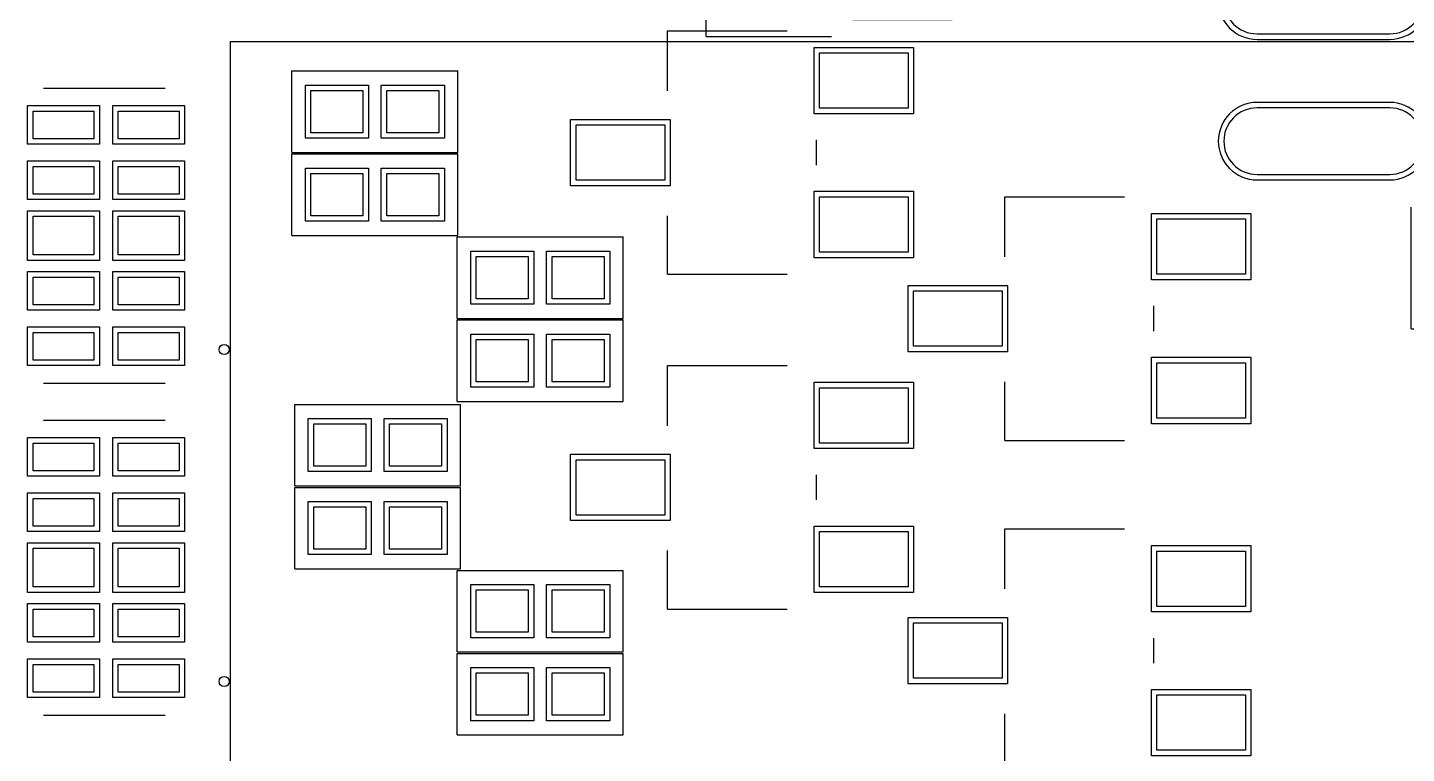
# Model space of a CAD drawing. Header units: inches. Extents: x -5 to 125, y -8 to 83.
# Drawn here: x 12.49 to 24.96, y 55.05 to 61.61 of the extents above; entities that cross this region are included whole.
import ezdxf

# ---------------------------------------------------------------- set-up
doc = ezdxf.new("R2010")
doc.units = ezdxf.units.IN
for name, color, linetype in [('Bottom Overlay', 54, 'Continuous'), ('Bottom Paste', 16, 'Continuous'), ('Bottom Solder', 6, 'Continuous'), ('Top Overlay', 2, 'Continuous'), ('Top Paste', 8, 'Continuous'), ('Top Solder', 216, 'Continuous')]:
    doc.layers.add(name, color=color, linetype=linetype)

# ---------------------------------------------------------------- blocks, each defined once
blk = doc.blocks.new('SOT323_59')
at = {"layer": 'Top Overlay'}
for p, q in [((0.127, 0.686), (-0.14, 0.686)), ((-1.1, 0), (-1.1, 0.457)), ((1.1, 0), (1.1, 0.457)), ((-1.1, -0.675), (-1.1, 0)), ((1.1, -0.675), (1.1, 0)), ((-0.544, -0.675), (-1.1, -0.675)), ((1.1, -0.675), (0.557, -0.675))]:
    blk.add_line(p, q, dxfattribs=at)
at = {"layer": 'Top Paste'}
for p, q in [((-0.9, 0.7), (-0.9, 1.5)), ((-0.9, 1.5), (-0.4, 1.5)), ((-0.4, 1.5), (-0.4, 0.7)), ((0.4, 0.7), (0.4, 1.5)), ((0.4, 1.5), (0.9, 1.5)), ((0.9, 1.5), (0.9, 0.7)), ((-0.4, 0.7), (-0.9, 0.7)), ((0.9, 0.7), (0.4, 0.7)), ((-0.25, -1.5), (-0.25, -0.7)), ((-0.25, -0.7), (0.25, -0.7)), ((0.25, -0.7), (0.25, -1.5)), ((0.25, -1.5), (-0.25, -1.5))]:
    blk.add_line(p, q, dxfattribs=at)
at = {"layer": 'Top Solder'}
for p, q in [((-0.95, 0.65), (-0.95, 1.55)), ((-0.95, 1.55), (-0.35, 1.55)), ((-0.35, 1.55), (-0.35, 0.65)), ((0.35, 0.65), (0.35, 1.55)), ((0.35, 1.55), (0.95, 1.55)), ((0.95, 1.55), (0.95, 0.65)), ((-0.35, 0.65), (-0.95, 0.65)), ((0.95, 0.65), (0.35, 0.65)), ((-0.3, -1.55), (-0.3, -0.65)), ((-0.3, -0.65), (0.3, -0.65)), ((0.3, -0.65), (0.3, -1.55)), ((0.3, -1.55), (-0.3, -1.55))]:
    blk.add_line(p, q, dxfattribs=at)
blk = doc.blocks.new('USON_10_88')
at = {"layer": 'Top Overlay'}
for p, q in [((-1.333, 0.567), (-1.333, -0.533)), ((1.333, 0.567), (1.333, -0.533))]:
    blk.add_line(p, q, dxfattribs=at)
blk.add_circle((-1.029, -1.067), 0.0458, dxfattribs=at)
at = {"layer": 'Top Paste'}
for p, q in [((-1.125, 0.11), (-1.125, 0.66)), ((-1.125, 0.66), (-0.875, 0.66)), ((-0.875, 0.66), (-0.875, 0.11)), ((-0.625, 0.11), (-0.625, 0.66)), ((-0.625, 0.66), (-0.375, 0.66)), ((-0.375, 0.66), (-0.375, 0.11)), ((-0.175, 0.11), (-0.175, 0.66)), ((-0.175, 0.66), (0.175, 0.66)), ((0.175, 0.66), (0.175, 0.11)), ((0.375, 0.11), (0.375, 0.66)), ((0.375, 0.66), (0.625, 0.66)), ((0.625, 0.66), (0.625, 0.11)), ((0.875, 0.11), (0.875, 0.66)), ((0.875, 0.66), (1.125, 0.66)), ((1.125, 0.66), (1.125, 0.11)), ((-0.875, 0.11), (-1.125, 0.11)), ((-0.375, 0.11), (-0.625, 0.11)), ((0.175, 0.11), (-0.175, 0.11)), ((0.625, 0.11), (0.375, 0.11)), ((1.125, 0.11), (0.875, 0.11)), ((-1.125, -0.66), (-1.125, -0.11)), ((-1.125, -0.11), (-0.875, -0.11)), ((-0.875, -0.11), (-0.875, -0.66)), ((-0.625, -0.66), (-0.625, -0.11)), ((-0.625, -0.11), (-0.375, -0.11)), ((-0.375, -0.11), (-0.375, -0.66)), ((-0.175, -0.66), (-0.175, -0.11)), ((-0.175, -0.11), (0.175, -0.11)), ((0.175, -0.11), (0.175, -0.66)), ((0.375, -0.66), (0.375, -0.11)), ((0.375, -0.11), (0.625, -0.11)), ((0.625, -0.11), (0.625, -0.66)), ((0.875, -0.66), (0.875, -0.11)), ((0.875, -0.11), (1.125, -0.11)), ((1.125, -0.11), (1.125, -0.66)), ((-0.875, -0.66), (-1.125, -0.66)), ((-0.375, -0.66), (-0.625, -0.66)), ((0.175, -0.66), (-0.175, -0.66)), ((0.625, -0.66), (0.375, -0.66)), ((1.125, -0.66), (0.875, -0.66))]:
    blk.add_line(p, q, dxfattribs=at)
at = {"layer": 'Top Solder'}
for p, q in [((-1.175, 0.06), (-1.175, 0.71)), ((-1.175, 0.71), (-0.825, 0.71)), ((-0.825, 0.71), (-0.825, 0.06)), ((-0.675, 0.06), (-0.675, 0.71)), ((-0.675, 0.71), (-0.325, 0.71)), ((-0.325, 0.71), (-0.325, 0.06)), ((-0.225, 0.06), (-0.225, 0.71)), ((-0.225, 0.71), (0.225, 0.71)), ((0.225, 0.71), (0.225, 0.06)), ((0.325, 0.06), (0.325, 0.71)), ((0.325, 0.71), (0.675, 0.71)), ((0.675, 0.71), (0.675, 0.06)), ((0.825, 0.06), (0.825, 0.71)), ((0.825, 0.71), (1.175, 0.71)), ((1.175, 0.71), (1.175, 0.06)), ((-0.825, 0.06), (-1.175, 0.06)), ((-0.325, 0.06), (-0.675, 0.06)), ((0.225, 0.06), (-0.225, 0.06)), ((0.675, 0.06), (0.325, 0.06)), ((1.175, 0.06), (0.825, 0.06)), ((-1.175, -0.71), (-1.175, -0.06)), ((-1.175, -0.06), (-0.825, -0.06)), ((-0.825, -0.06), (-0.825, -0.71)), ((-0.675, -0.71), (-0.675, -0.06)), ((-0.675, -0.06), (-0.325, -0.06)), ((-0.325, -0.06), (-0.325, -0.71)), ((-0.225, -0.71), (-0.225, -0.06)), ((-0.225, -0.06), (0.225, -0.06)), ((0.225, -0.06), (0.225, -0.71)), ((0.325, -0.71), (0.325, -0.06)), ((0.325, -0.06), (0.675, -0.06)), ((0.675, -0.06), (0.675, -0.71)), ((0.825, -0.71), (0.825, -0.06)), ((0.825, -0.06), (1.175, -0.06)), ((1.175, -0.06), (1.175, -0.71)), ((-0.825, -0.71), (-1.175, -0.71)), ((-0.325, -0.71), (-0.675, -0.71)), ((0.225, -0.71), (-0.225, -0.71)), ((0.675, -0.71), (0.325, -0.71)), ((1.175, -0.71), (0.825, -0.71))]:
    blk.add_line(p, q, dxfattribs=at)
blk = doc.blocks.new('USON_10_89')
at = {"layer": 'Top Overlay'}
for p, q in [((-1.333, 0.567), (-1.333, -0.533)), ((1.333, 0.567), (1.333, -0.533))]:
    blk.add_line(p, q, dxfattribs=at)
blk.add_circle((-1.029, -1.067), 0.0458, dxfattribs=at)
at = {"layer": 'Top Paste'}
for p, q in [((-1.125, 0.11), (-1.125, 0.66)), ((-1.125, 0.66), (-0.875, 0.66)), ((-0.875, 0.66), (-0.875, 0.11)), ((-0.625, 0.11), (-0.625, 0.66)), ((-0.625, 0.66), (-0.375, 0.66)), ((-0.375, 0.66), (-0.375, 0.11)), ((-0.175, 0.11), (-0.175, 0.66)), ((-0.175, 0.66), (0.175, 0.66)), ((0.175, 0.66), (0.175, 0.11)), ((0.375, 0.11), (0.375, 0.66)), ((0.375, 0.66), (0.625, 0.66)), ((0.625, 0.66), (0.625, 0.11)), ((0.875, 0.11), (0.875, 0.66)), ((0.875, 0.66), (1.125, 0.66)), ((1.125, 0.66), (1.125, 0.11)), ((-0.875, 0.11), (-1.125, 0.11)), ((-0.375, 0.11), (-0.625, 0.11)), ((0.175, 0.11), (-0.175, 0.11)), ((0.625, 0.11), (0.375, 0.11)), ((1.125, 0.11), (0.875, 0.11)), ((-1.125, -0.66), (-1.125, -0.11)), ((-1.125, -0.11), (-0.875, -0.11)), ((-0.875, -0.11), (-0.875, -0.66)), ((-0.625, -0.66), (-0.625, -0.11)), ((-0.625, -0.11), (-0.375, -0.11)), ((-0.375, -0.11), (-0.375, -0.66)), ((-0.175, -0.66), (-0.175, -0.11)), ((-0.175, -0.11), (0.175, -0.11)), ((0.175, -0.11), (0.175, -0.66)), ((0.375, -0.66), (0.375, -0.11)), ((0.375, -0.11), (0.625, -0.11)), ((0.625, -0.11), (0.625, -0.66)), ((0.875, -0.66), (0.875, -0.11)), ((0.875, -0.11), (1.125, -0.11)), ((1.125, -0.11), (1.125, -0.66)), ((-0.875, -0.66), (-1.125, -0.66)), ((-0.375, -0.66), (-0.625, -0.66)), ((0.175, -0.66), (-0.175, -0.66)), ((0.625, -0.66), (0.375, -0.66)), ((1.125, -0.66), (0.875, -0.66))]:
    blk.add_line(p, q, dxfattribs=at)
at = {"layer": 'Top Solder'}
for p, q in [((-1.175, 0.06), (-1.175, 0.71)), ((-1.175, 0.71), (-0.825, 0.71)), ((-0.825, 0.71), (-0.825, 0.06)), ((-0.675, 0.06), (-0.675, 0.71)), ((-0.675, 0.71), (-0.325, 0.71)), ((-0.325, 0.71), (-0.325, 0.06)), ((-0.225, 0.06), (-0.225, 0.71)), ((-0.225, 0.71), (0.225, 0.71)), ((0.225, 0.71), (0.225, 0.06)), ((0.325, 0.06), (0.325, 0.71)), ((0.325, 0.71), (0.675, 0.71)), ((0.675, 0.71), (0.675, 0.06)), ((0.825, 0.06), (0.825, 0.71)), ((0.825, 0.71), (1.175, 0.71)), ((1.175, 0.71), (1.175, 0.06)), ((-0.825, 0.06), (-1.175, 0.06)), ((-0.325, 0.06), (-0.675, 0.06)), ((0.225, 0.06), (-0.225, 0.06)), ((0.675, 0.06), (0.325, 0.06)), ((1.175, 0.06), (0.825, 0.06)), ((-1.175, -0.71), (-1.175, -0.06)), ((-1.175, -0.06), (-0.825, -0.06)), ((-0.825, -0.06), (-0.825, -0.71)), ((-0.675, -0.71), (-0.675, -0.06)), ((-0.675, -0.06), (-0.325, -0.06)), ((-0.325, -0.06), (-0.325, -0.71)), ((-0.225, -0.71), (-0.225, -0.06)), ((-0.225, -0.06), (0.225, -0.06)), ((0.225, -0.06), (0.225, -0.71)), ((0.325, -0.71), (0.325, -0.06)), ((0.325, -0.06), (0.675, -0.06)), ((0.675, -0.06), (0.675, -0.71)), ((0.825, -0.71), (0.825, -0.06)), ((0.825, -0.06), (1.175, -0.06)), ((1.175, -0.06), (1.175, -0.71)), ((-0.825, -0.71), (-1.175, -0.71)), ((-0.325, -0.71), (-0.675, -0.71)), ((0.225, -0.71), (-0.225, -0.71)), ((0.675, -0.71), (0.325, -0.71)), ((1.175, -0.71), (0.825, -0.71))]:
    blk.add_line(p, q, dxfattribs=at)
blk = doc.blocks.new('SOP8_1_27_7_2_4__2_65_96')
at = {"layer": 'Top Overlay'}
for p, q in [((-2, 2.51), (-2, 3.6)), ((-2, 3.6), (-0.66, 3.6)), ((0.61, 3.6), (2, 3.6)), ((2, 2.51), (2, 3.6)), ((2, -3.6), (2, -2.483)), ((-2, -3.6), (-2, -2.501)), ((-2, -3.6), (2, -3.6))]:
    blk.add_line(p, q, dxfattribs=at)
blk.add_circle((-2.883, 2.769), 0.15, dxfattribs=at)
blk.add_arc((-0.025, 3.6), 0.635, 180, 0, dxfattribs=at)
at = {"layer": 'Top Paste'}
for p, q in [((-2.194, 2.205), (-3.394, 2.205)), ((3.394, 2.205), (2.194, 2.205)), ((-3.394, 1.605), (-2.194, 1.605)), ((2.194, 1.605), (3.394, 1.605)), ((-2.194, 0.935), (-3.394, 0.935)), ((3.394, 0.935), (2.194, 0.935)), ((-3.394, 0.335), (-2.194, 0.335)), ((2.194, 0.335), (3.394, 0.335)), ((-2.194, -0.335), (-3.394, -0.335)), ((3.394, -0.335), (2.194, -0.335)), ((-3.394, -0.935), (-2.194, -0.935)), ((2.194, -0.935), (3.394, -0.935)), ((-2.194, -1.605), (-3.394, -1.605)), ((3.394, -1.605), (2.194, -1.605)), ((-3.394, -2.205), (-2.194, -2.205)), ((2.194, -2.205), (3.394, -2.205))]:
    blk.add_line(p, q, dxfattribs=at)
for centre, start, end in [((-3.394, 1.905), 90, 270), ((-2.194, 1.905), 270, 90), ((2.194, 1.905), 90, 270), ((3.394, 1.905), 270, 90), ((-3.394, 0.635), 90, 270), ((-2.194, 0.635), 270, 90), ((2.194, 0.635), 90, 270), ((3.394, 0.635), 270, 90), ((-3.394, -0.635), 90, 270), ((-2.194, -0.635), 270, 90), ((2.194, -0.635), 90, 270), ((3.394, -0.635), 270, 90), ((-3.394, -1.905), 90, 270), ((-2.194, -1.905), 270, 90), ((2.194, -1.905), 90, 270), ((3.394, -1.905), 270, 90)]:
    blk.add_arc(centre, 0.3, start, end, dxfattribs=at)
at = {"layer": 'Top Solder'}
for p, q in [((-2.194, 2.255), (-3.394, 2.255)), ((3.394, 2.255), (2.194, 2.255)), ((-3.394, 1.555), (-2.194, 1.555)), ((2.194, 1.555), (3.394, 1.555)), ((-2.194, 0.985), (-3.394, 0.985)), ((3.394, 0.985), (2.194, 0.985)), ((-3.394, 0.285), (-2.194, 0.285)), ((2.194, 0.285), (3.394, 0.285)), ((-2.194, -0.285), (-3.394, -0.285)), ((3.394, -0.285), (2.194, -0.285)), ((-3.394, -0.985), (-2.194, -0.985)), ((2.194, -0.985), (3.394, -0.985)), ((-2.194, -1.555), (-3.394, -1.555)), ((3.394, -1.555), (2.194, -1.555)), ((-3.394, -2.255), (-2.194, -2.255)), ((2.194, -2.255), (3.394, -2.255))]:
    blk.add_line(p, q, dxfattribs=at)
for centre, start, end in [((-3.394, 1.905), 90, 270), ((-2.194, 1.905), 270, 90), ((2.194, 1.905), 90, 270), ((3.394, 1.905), 270, 90), ((-3.394, 0.635), 90, 270), ((-2.194, 0.635), 270, 90), ((2.194, 0.635), 90, 270), ((3.394, 0.635), 270, 90), ((-3.394, -0.635), 90, 270), ((-2.194, -0.635), 270, 90), ((2.194, -0.635), 90, 270), ((3.394, -0.635), 270, 90), ((-3.394, -1.905), 90, 270), ((-2.194, -1.905), 270, 90), ((2.194, -1.905), 90, 270), ((3.394, -1.905), 270, 90)]:
    blk.add_arc(centre, 0.35, start, end, dxfattribs=at)
blk = doc.blocks.new('0201R_B_166')
at = {"layer": 'Bottom Overlay'}
for p, q in [((-0.75, -0.368), (-0.75, 0.368)), ((-0.75, 0.368), (-0.2, 0.368)), ((0.2, 0.368), (0.75, 0.368)), ((0.75, -0.368), (0.75, 0.368)), ((-0.75, -0.368), (-0.2, -0.368)), ((0.2, -0.368), (0.75, -0.368))]:
    blk.add_line(p, q, dxfattribs=at)
at = {"layer": 'Bottom Paste'}
for p, q in [((-0.578, -0.191), (-0.578, 0.191)), ((-0.578, 0.191), (-0.108, 0.191)), ((-0.108, 0.191), (-0.108, -0.191)), ((0.108, -0.191), (0.108, 0.191)), ((0.108, 0.191), (0.578, 0.191)), ((0.578, 0.191), (0.578, -0.191)), ((-0.108, -0.191), (-0.578, -0.191)), ((0.578, -0.191), (0.108, -0.191))]:
    blk.add_line(p, q, dxfattribs=at)
at = {"layer": 'Bottom Solder'}
for p, q in [((-0.628, -0.24), (-0.628, 0.24)), ((-0.628, 0.24), (-0.058, 0.24)), ((-0.058, 0.24), (-0.058, -0.24)), ((0.058, -0.24), (0.058, 0.24)), ((0.058, 0.24), (0.628, 0.24)), ((0.628, 0.24), (0.628, -0.24)), ((-0.058, -0.24), (-0.628, -0.24)), ((0.628, -0.24), (0.058, -0.24))]:
    blk.add_line(p, q, dxfattribs=at)
blk = doc.blocks.new('0201R_B_167')
at = {"layer": 'Bottom Overlay'}
for p, q in [((-0.75, -0.368), (-0.75, 0.368)), ((-0.75, 0.368), (-0.2, 0.368)), ((0.2, 0.368), (0.75, 0.368)), ((0.75, -0.368), (0.75, 0.368)), ((-0.75, -0.368), (-0.2, -0.368)), ((0.2, -0.368), (0.75, -0.368))]:
    blk.add_line(p, q, dxfattribs=at)
at = {"layer": 'Bottom Paste'}
for p, q in [((-0.578, -0.191), (-0.578, 0.191)), ((-0.578, 0.191), (-0.108, 0.191)), ((-0.108, 0.191), (-0.108, -0.191)), ((0.108, -0.191), (0.108, 0.191)), ((0.108, 0.191), (0.578, 0.191)), ((0.578, 0.191), (0.578, -0.191)), ((-0.108, -0.191), (-0.578, -0.191)), ((0.578, -0.191), (0.108, -0.191))]:
    blk.add_line(p, q, dxfattribs=at)
at = {"layer": 'Bottom Solder'}
for p, q in [((-0.628, -0.24), (-0.628, 0.24)), ((-0.628, 0.24), (-0.058, 0.24)), ((-0.058, 0.24), (-0.058, -0.24)), ((0.058, -0.24), (0.058, 0.24)), ((0.058, 0.24), (0.628, 0.24)), ((0.628, 0.24), (0.628, -0.24)), ((-0.058, -0.24), (-0.628, -0.24)), ((0.628, -0.24), (0.058, -0.24))]:
    blk.add_line(p, q, dxfattribs=at)
blk = doc.blocks.new('0201R_B_168')
at = {"layer": 'Bottom Overlay'}
for p, q in [((-0.75, -0.368), (-0.75, 0.368)), ((-0.75, 0.368), (-0.2, 0.368)), ((0.2, 0.368), (0.75, 0.368)), ((0.75, -0.368), (0.75, 0.368)), ((-0.75, -0.368), (-0.2, -0.368)), ((0.2, -0.368), (0.75, -0.368))]:
    blk.add_line(p, q, dxfattribs=at)
at = {"layer": 'Bottom Paste'}
for p, q in [((-0.578, -0.191), (-0.578, 0.191)), ((-0.578, 0.191), (-0.108, 0.191)), ((-0.108, 0.191), (-0.108, -0.191)), ((0.108, -0.191), (0.108, 0.191)), ((0.108, 0.191), (0.578, 0.191)), ((0.578, 0.191), (0.578, -0.191)), ((-0.108, -0.191), (-0.578, -0.191)), ((0.578, -0.191), (0.108, -0.191))]:
    blk.add_line(p, q, dxfattribs=at)
at = {"layer": 'Bottom Solder'}
for p, q in [((-0.628, -0.24), (-0.628, 0.24)), ((-0.628, 0.24), (-0.058, 0.24)), ((-0.058, 0.24), (-0.058, -0.24)), ((0.058, -0.24), (0.058, 0.24)), ((0.058, 0.24), (0.628, 0.24)), ((0.628, 0.24), (0.628, -0.24)), ((-0.058, -0.24), (-0.628, -0.24)), ((0.628, -0.24), (0.058, -0.24))]:
    blk.add_line(p, q, dxfattribs=at)
blk = doc.blocks.new('0201R_B_169')
at = {"layer": 'Bottom Overlay'}
for p, q in [((-0.75, -0.368), (-0.75, 0.368)), ((-0.75, 0.368), (-0.2, 0.368)), ((0.2, 0.368), (0.75, 0.368)), ((0.75, -0.368), (0.75, 0.368)), ((-0.75, -0.368), (-0.2, -0.368)), ((0.2, -0.368), (0.75, -0.368))]:
    blk.add_line(p, q, dxfattribs=at)
at = {"layer": 'Bottom Paste'}
for p, q in [((-0.578, -0.191), (-0.578, 0.191)), ((-0.578, 0.191), (-0.108, 0.191)), ((-0.108, 0.191), (-0.108, -0.191)), ((0.108, -0.191), (0.108, 0.191)), ((0.108, 0.191), (0.578, 0.191)), ((0.578, 0.191), (0.578, -0.191)), ((-0.108, -0.191), (-0.578, -0.191)), ((0.578, -0.191), (0.108, -0.191))]:
    blk.add_line(p, q, dxfattribs=at)
at = {"layer": 'Bottom Solder'}
for p, q in [((-0.628, -0.24), (-0.628, 0.24)), ((-0.628, 0.24), (-0.058, 0.24)), ((-0.058, 0.24), (-0.058, -0.24)), ((0.058, -0.24), (0.058, 0.24)), ((0.058, 0.24), (0.628, 0.24)), ((0.628, 0.24), (0.628, -0.24)), ((-0.058, -0.24), (-0.628, -0.24)), ((0.628, -0.24), (0.058, -0.24))]:
    blk.add_line(p, q, dxfattribs=at)
blk = doc.blocks.new('0201R_B_170')
at = {"layer": 'Bottom Overlay'}
for p, q in [((-0.75, -0.368), (-0.75, 0.368)), ((-0.75, 0.368), (-0.2, 0.368)), ((0.2, 0.368), (0.75, 0.368)), ((0.75, -0.368), (0.75, 0.368)), ((-0.75, -0.368), (-0.2, -0.368)), ((0.2, -0.368), (0.75, -0.368))]:
    blk.add_line(p, q, dxfattribs=at)
at = {"layer": 'Bottom Paste'}
for p, q in [((-0.578, -0.191), (-0.578, 0.191)), ((-0.578, 0.191), (-0.108, 0.191)), ((-0.108, 0.191), (-0.108, -0.191)), ((0.108, -0.191), (0.108, 0.191)), ((0.108, 0.191), (0.578, 0.191)), ((0.578, 0.191), (0.578, -0.191)), ((-0.108, -0.191), (-0.578, -0.191)), ((0.578, -0.191), (0.108, -0.191))]:
    blk.add_line(p, q, dxfattribs=at)
at = {"layer": 'Bottom Solder'}
for p, q in [((-0.628, -0.24), (-0.628, 0.24)), ((-0.628, 0.24), (-0.058, 0.24)), ((-0.058, 0.24), (-0.058, -0.24)), ((0.058, -0.24), (0.058, 0.24)), ((0.058, 0.24), (0.628, 0.24)), ((0.628, 0.24), (0.628, -0.24)), ((-0.058, -0.24), (-0.628, -0.24)), ((0.628, -0.24), (0.058, -0.24))]:
    blk.add_line(p, q, dxfattribs=at)
blk = doc.blocks.new('0201R_B_171')
at = {"layer": 'Bottom Overlay'}
for p, q in [((-0.75, -0.368), (-0.75, 0.368)), ((-0.75, 0.368), (-0.2, 0.368)), ((0.2, 0.368), (0.75, 0.368)), ((0.75, -0.368), (0.75, 0.368)), ((-0.75, -0.368), (-0.2, -0.368)), ((0.2, -0.368), (0.75, -0.368))]:
    blk.add_line(p, q, dxfattribs=at)
at = {"layer": 'Bottom Paste'}
for p, q in [((-0.578, -0.191), (-0.578, 0.191)), ((-0.578, 0.191), (-0.108, 0.191)), ((-0.108, 0.191), (-0.108, -0.191)), ((0.108, -0.191), (0.108, 0.191)), ((0.108, 0.191), (0.578, 0.191)), ((0.578, 0.191), (0.578, -0.191)), ((-0.108, -0.191), (-0.578, -0.191)), ((0.578, -0.191), (0.108, -0.191))]:
    blk.add_line(p, q, dxfattribs=at)
at = {"layer": 'Bottom Solder'}
for p, q in [((-0.628, -0.24), (-0.628, 0.24)), ((-0.628, 0.24), (-0.058, 0.24)), ((-0.058, 0.24), (-0.058, -0.24)), ((0.058, -0.24), (0.058, 0.24)), ((0.058, 0.24), (0.628, 0.24)), ((0.628, 0.24), (0.628, -0.24)), ((-0.058, -0.24), (-0.628, -0.24)), ((0.628, -0.24), (0.058, -0.24))]:
    blk.add_line(p, q, dxfattribs=at)
blk = doc.blocks.new('0201R_B_172')
at = {"layer": 'Bottom Overlay'}
for p, q in [((-0.75, -0.368), (-0.75, 0.368)), ((-0.75, 0.368), (-0.2, 0.368)), ((0.2, 0.368), (0.75, 0.368)), ((0.75, -0.368), (0.75, 0.368)), ((-0.75, -0.368), (-0.2, -0.368)), ((0.2, -0.368), (0.75, -0.368))]:
    blk.add_line(p, q, dxfattribs=at)
at = {"layer": 'Bottom Paste'}
for p, q in [((-0.578, -0.191), (-0.578, 0.191)), ((-0.578, 0.191), (-0.108, 0.191)), ((-0.108, 0.191), (-0.108, -0.191)), ((0.108, -0.191), (0.108, 0.191)), ((0.108, 0.191), (0.578, 0.191)), ((0.578, 0.191), (0.578, -0.191)), ((-0.108, -0.191), (-0.578, -0.191)), ((0.578, -0.191), (0.108, -0.191))]:
    blk.add_line(p, q, dxfattribs=at)
at = {"layer": 'Bottom Solder'}
for p, q in [((-0.628, -0.24), (-0.628, 0.24)), ((-0.628, 0.24), (-0.058, 0.24)), ((-0.058, 0.24), (-0.058, -0.24)), ((0.058, -0.24), (0.058, 0.24)), ((0.058, 0.24), (0.628, 0.24)), ((0.628, 0.24), (0.628, -0.24)), ((-0.058, -0.24), (-0.628, -0.24)), ((0.628, -0.24), (0.058, -0.24))]:
    blk.add_line(p, q, dxfattribs=at)
blk = doc.blocks.new('0201R_B_173')
at = {"layer": 'Bottom Overlay'}
for p, q in [((-0.75, -0.368), (-0.75, 0.368)), ((-0.75, 0.368), (-0.2, 0.368)), ((0.2, 0.368), (0.75, 0.368)), ((0.75, -0.368), (0.75, 0.368)), ((-0.75, -0.368), (-0.2, -0.368)), ((0.2, -0.368), (0.75, -0.368))]:
    blk.add_line(p, q, dxfattribs=at)
at = {"layer": 'Bottom Paste'}
for p, q in [((-0.578, -0.191), (-0.578, 0.191)), ((-0.578, 0.191), (-0.108, 0.191)), ((-0.108, 0.191), (-0.108, -0.191)), ((0.108, -0.191), (0.108, 0.191)), ((0.108, 0.191), (0.578, 0.191)), ((0.578, 0.191), (0.578, -0.191)), ((-0.108, -0.191), (-0.578, -0.191)), ((0.578, -0.191), (0.108, -0.191))]:
    blk.add_line(p, q, dxfattribs=at)
at = {"layer": 'Bottom Solder'}
for p, q in [((-0.628, -0.24), (-0.628, 0.24)), ((-0.628, 0.24), (-0.058, 0.24)), ((-0.058, 0.24), (-0.058, -0.24)), ((0.058, -0.24), (0.058, 0.24)), ((0.058, 0.24), (0.628, 0.24)), ((0.628, 0.24), (0.628, -0.24)), ((-0.058, -0.24), (-0.628, -0.24)), ((0.628, -0.24), (0.058, -0.24))]:
    blk.add_line(p, q, dxfattribs=at)
blk = doc.blocks.new('SOT_323_B_258')
at = {"layer": 'Bottom Overlay'}
for p, q in [((-1.1, 0.675), (-1.1, 0)), ((-1.1, 0.675), (-0.57, 0.675)), ((0.557, 0.675), (1.1, 0.675)), ((1.1, 0.675), (1.1, 0)), ((-1.1, 0), (-1.1, -0.406)), ((1.1, 0), (1.1, -0.406)), ((-0.114, -0.671), (0.114, -0.671))]:
    blk.add_line(p, q, dxfattribs=at)
at = {"layer": 'Bottom Paste'}
for p, q in [((-0.25, 0.7), (-0.25, 1.5)), ((-0.25, 1.5), (0.25, 1.5)), ((0.25, 1.5), (0.25, 0.7)), ((0.25, 0.7), (-0.25, 0.7)), ((-0.9, -1.5), (-0.9, -0.7)), ((-0.9, -0.7), (-0.4, -0.7)), ((-0.4, -0.7), (-0.4, -1.5)), ((0.4, -1.5), (0.4, -0.7)), ((0.4, -0.7), (0.9, -0.7)), ((0.9, -0.7), (0.9, -1.5)), ((-0.4, -1.5), (-0.9, -1.5)), ((0.9, -1.5), (0.4, -1.5))]:
    blk.add_line(p, q, dxfattribs=at)
at = {"layer": 'Bottom Solder'}
for p, q in [((-0.3, 0.65), (-0.3, 1.55)), ((-0.3, 1.55), (0.3, 1.55)), ((0.3, 1.55), (0.3, 0.65)), ((0.3, 0.65), (-0.3, 0.65)), ((-0.95, -1.55), (-0.95, -0.65)), ((-0.95, -0.65), (-0.35, -0.65)), ((-0.35, -0.65), (-0.35, -1.55)), ((0.35, -1.55), (0.35, -0.65)), ((0.35, -0.65), (0.95, -0.65)), ((0.95, -0.65), (0.95, -1.55)), ((-0.35, -1.55), (-0.95, -1.55)), ((0.95, -1.55), (0.35, -1.55))]:
    blk.add_line(p, q, dxfattribs=at)
blk = doc.blocks.new('SOT_323_B_259')
at = {"layer": 'Bottom Overlay'}
for p, q in [((-1.1, 0.675), (-1.1, 0)), ((-1.1, 0.675), (-0.57, 0.675)), ((0.557, 0.675), (1.1, 0.675)), ((1.1, 0.675), (1.1, 0)), ((-1.1, 0), (-1.1, -0.406)), ((1.1, 0), (1.1, -0.406)), ((-0.114, -0.671), (0.114, -0.671))]:
    blk.add_line(p, q, dxfattribs=at)
at = {"layer": 'Bottom Paste'}
for p, q in [((-0.25, 0.7), (-0.25, 1.5)), ((-0.25, 1.5), (0.25, 1.5)), ((0.25, 1.5), (0.25, 0.7)), ((0.25, 0.7), (-0.25, 0.7)), ((-0.9, -1.5), (-0.9, -0.7)), ((-0.9, -0.7), (-0.4, -0.7)), ((-0.4, -0.7), (-0.4, -1.5)), ((0.4, -1.5), (0.4, -0.7)), ((0.4, -0.7), (0.9, -0.7)), ((0.9, -0.7), (0.9, -1.5)), ((-0.4, -1.5), (-0.9, -1.5)), ((0.9, -1.5), (0.4, -1.5))]:
    blk.add_line(p, q, dxfattribs=at)
at = {"layer": 'Bottom Solder'}
for p, q in [((-0.3, 0.65), (-0.3, 1.55)), ((-0.3, 1.55), (0.3, 1.55)), ((0.3, 1.55), (0.3, 0.65)), ((0.3, 0.65), (-0.3, 0.65)), ((-0.95, -1.55), (-0.95, -0.65)), ((-0.95, -0.65), (-0.35, -0.65)), ((-0.35, -0.65), (-0.35, -1.55)), ((0.35, -1.55), (0.35, -0.65)), ((0.35, -0.65), (0.95, -0.65)), ((0.95, -0.65), (0.95, -1.55)), ((-0.35, -1.55), (-0.95, -1.55)), ((0.95, -1.55), (0.35, -1.55))]:
    blk.add_line(p, q, dxfattribs=at)
blk = doc.blocks.new('SOT_323_B_260')
at = {"layer": 'Bottom Overlay'}
for p, q in [((-1.1, 0.675), (-1.1, 0)), ((-1.1, 0.675), (-0.57, 0.675)), ((0.557, 0.675), (1.1, 0.675)), ((1.1, 0.675), (1.1, 0)), ((-1.1, 0), (-1.1, -0.406)), ((1.1, 0), (1.1, -0.406)), ((-0.114, -0.671), (0.114, -0.671))]:
    blk.add_line(p, q, dxfattribs=at)
at = {"layer": 'Bottom Paste'}
for p, q in [((-0.25, 0.7), (-0.25, 1.5)), ((-0.25, 1.5), (0.25, 1.5)), ((0.25, 1.5), (0.25, 0.7)), ((0.25, 0.7), (-0.25, 0.7)), ((-0.9, -1.5), (-0.9, -0.7)), ((-0.9, -0.7), (-0.4, -0.7)), ((-0.4, -0.7), (-0.4, -1.5)), ((0.4, -1.5), (0.4, -0.7)), ((0.4, -0.7), (0.9, -0.7)), ((0.9, -0.7), (0.9, -1.5)), ((-0.4, -1.5), (-0.9, -1.5)), ((0.9, -1.5), (0.4, -1.5))]:
    blk.add_line(p, q, dxfattribs=at)
at = {"layer": 'Bottom Solder'}
for p, q in [((-0.3, 0.65), (-0.3, 1.55)), ((-0.3, 1.55), (0.3, 1.55)), ((0.3, 1.55), (0.3, 0.65)), ((0.3, 0.65), (-0.3, 0.65)), ((-0.95, -1.55), (-0.95, -0.65)), ((-0.95, -0.65), (-0.35, -0.65)), ((-0.35, -0.65), (-0.35, -1.55)), ((0.35, -1.55), (0.35, -0.65)), ((0.35, -0.65), (0.95, -0.65)), ((0.95, -0.65), (0.95, -1.55)), ((-0.35, -1.55), (-0.95, -1.55)), ((0.95, -1.55), (0.35, -1.55))]:
    blk.add_line(p, q, dxfattribs=at)
blk = doc.blocks.new('SOT_323_B_261')
at = {"layer": 'Bottom Overlay'}
for p, q in [((-1.1, 0.675), (-1.1, 0)), ((-1.1, 0.675), (-0.57, 0.675)), ((0.557, 0.675), (1.1, 0.675)), ((1.1, 0.675), (1.1, 0)), ((-1.1, 0), (-1.1, -0.406)), ((1.1, 0), (1.1, -0.406)), ((-0.114, -0.671), (0.114, -0.671))]:
    blk.add_line(p, q, dxfattribs=at)
at = {"layer": 'Bottom Paste'}
for p, q in [((-0.25, 0.7), (-0.25, 1.5)), ((-0.25, 1.5), (0.25, 1.5)), ((0.25, 1.5), (0.25, 0.7)), ((0.25, 0.7), (-0.25, 0.7)), ((-0.9, -1.5), (-0.9, -0.7)), ((-0.9, -0.7), (-0.4, -0.7)), ((-0.4, -0.7), (-0.4, -1.5)), ((0.4, -1.5), (0.4, -0.7)), ((0.4, -0.7), (0.9, -0.7)), ((0.9, -0.7), (0.9, -1.5)), ((-0.4, -1.5), (-0.9, -1.5)), ((0.9, -1.5), (0.4, -1.5))]:
    blk.add_line(p, q, dxfattribs=at)
at = {"layer": 'Bottom Solder'}
for p, q in [((-0.3, 0.65), (-0.3, 1.55)), ((-0.3, 1.55), (0.3, 1.55)), ((0.3, 1.55), (0.3, 0.65)), ((0.3, 0.65), (-0.3, 0.65)), ((-0.95, -1.55), (-0.95, -0.65)), ((-0.95, -0.65), (-0.35, -0.65)), ((-0.35, -0.65), (-0.35, -1.55)), ((0.35, -1.55), (0.35, -0.65)), ((0.35, -0.65), (0.95, -0.65)), ((0.95, -0.65), (0.95, -1.55)), ((-0.35, -1.55), (-0.95, -1.55)), ((0.95, -1.55), (0.35, -1.55))]:
    blk.add_line(p, q, dxfattribs=at)
blk = doc.blocks.new('M_2_M_K___B_271')
at = {"layer": 'Bottom Overlay'}
for p, q in [((-10.9, 79.75), (10.9, 79.75)), ((10.9, 79.75), (10.9, 3.75))]:
    blk.add_line(p, q, dxfattribs=at)
blk = doc.blocks.new('0201C_406')
at = {"layer": 'Top Overlay'}
for p, q in [((0.5, 0.368), (-0.5, 0.368)), ((0.5, -0.368), (-0.5, -0.368))]:
    blk.add_line(p, q, dxfattribs=at)
at = {"layer": 'Top Paste'}
for p, q in [((-0.578, -0.191), (-0.578, 0.191)), ((-0.578, 0.191), (-0.108, 0.191)), ((-0.108, 0.191), (-0.108, -0.191)), ((0.108, -0.191), (0.108, 0.191)), ((0.108, 0.191), (0.578, 0.191)), ((0.578, 0.191), (0.578, -0.191)), ((-0.108, -0.191), (-0.578, -0.191)), ((0.578, -0.191), (0.108, -0.191))]:
    blk.add_line(p, q, dxfattribs=at)
at = {"layer": 'Top Solder'}
for p, q in [((-0.628, -0.24), (-0.628, 0.24)), ((-0.628, 0.24), (-0.058, 0.24)), ((-0.058, 0.24), (-0.058, -0.24)), ((0.058, -0.24), (0.058, 0.24)), ((0.058, 0.24), (0.628, 0.24)), ((0.628, 0.24), (0.628, -0.24)), ((-0.058, -0.24), (-0.628, -0.24)), ((0.628, -0.24), (0.058, -0.24))]:
    blk.add_line(p, q, dxfattribs=at)
blk = doc.blocks.new('0201C_407')
at = {"layer": 'Top Overlay'}
for p, q in [((0.5, 0.368), (-0.5, 0.368)), ((0.5, -0.368), (-0.5, -0.368))]:
    blk.add_line(p, q, dxfattribs=at)
at = {"layer": 'Top Paste'}
for p, q in [((-0.578, -0.191), (-0.578, 0.191)), ((-0.578, 0.191), (-0.108, 0.191)), ((-0.108, 0.191), (-0.108, -0.191)), ((0.108, -0.191), (0.108, 0.191)), ((0.108, 0.191), (0.578, 0.191)), ((0.578, 0.191), (0.578, -0.191)), ((-0.108, -0.191), (-0.578, -0.191)), ((0.578, -0.191), (0.108, -0.191))]:
    blk.add_line(p, q, dxfattribs=at)
at = {"layer": 'Top Solder'}
for p, q in [((-0.628, -0.24), (-0.628, 0.24)), ((-0.628, 0.24), (-0.058, 0.24)), ((-0.058, 0.24), (-0.058, -0.24)), ((0.058, -0.24), (0.058, 0.24)), ((0.058, 0.24), (0.628, 0.24)), ((0.628, 0.24), (0.628, -0.24)), ((-0.058, -0.24), (-0.628, -0.24)), ((0.628, -0.24), (0.058, -0.24))]:
    blk.add_line(p, q, dxfattribs=at)
blk = doc.blocks.new('0201C_408')
at = {"layer": 'Top Overlay'}
for p, q in [((0.5, 0.368), (-0.5, 0.368)), ((0.5, -0.368), (-0.5, -0.368))]:
    blk.add_line(p, q, dxfattribs=at)
at = {"layer": 'Top Paste'}
for p, q in [((-0.578, -0.191), (-0.578, 0.191)), ((-0.578, 0.191), (-0.108, 0.191)), ((-0.108, 0.191), (-0.108, -0.191)), ((0.108, -0.191), (0.108, 0.191)), ((0.108, 0.191), (0.578, 0.191)), ((0.578, 0.191), (0.578, -0.191)), ((-0.108, -0.191), (-0.578, -0.191)), ((0.578, -0.191), (0.108, -0.191))]:
    blk.add_line(p, q, dxfattribs=at)
at = {"layer": 'Top Solder'}
for p, q in [((-0.628, -0.24), (-0.628, 0.24)), ((-0.628, 0.24), (-0.058, 0.24)), ((-0.058, 0.24), (-0.058, -0.24)), ((0.058, -0.24), (0.058, 0.24)), ((0.058, 0.24), (0.628, 0.24)), ((0.628, 0.24), (0.628, -0.24)), ((-0.058, -0.24), (-0.628, -0.24)), ((0.628, -0.24), (0.058, -0.24))]:
    blk.add_line(p, q, dxfattribs=at)
blk = doc.blocks.new('0201C_409')
at = {"layer": 'Top Overlay'}
for p, q in [((0.5, 0.368), (-0.5, 0.368)), ((0.5, -0.368), (-0.5, -0.368))]:
    blk.add_line(p, q, dxfattribs=at)
at = {"layer": 'Top Paste'}
for p, q in [((-0.578, -0.191), (-0.578, 0.191)), ((-0.578, 0.191), (-0.108, 0.191)), ((-0.108, 0.191), (-0.108, -0.191)), ((0.108, -0.191), (0.108, 0.191)), ((0.108, 0.191), (0.578, 0.191)), ((0.578, 0.191), (0.578, -0.191)), ((-0.108, -0.191), (-0.578, -0.191)), ((0.578, -0.191), (0.108, -0.191))]:
    blk.add_line(p, q, dxfattribs=at)
at = {"layer": 'Top Solder'}
for p, q in [((-0.628, -0.24), (-0.628, 0.24)), ((-0.628, 0.24), (-0.058, 0.24)), ((-0.058, 0.24), (-0.058, -0.24)), ((0.058, -0.24), (0.058, 0.24)), ((0.058, 0.24), (0.628, 0.24)), ((0.628, 0.24), (0.628, -0.24)), ((-0.058, -0.24), (-0.628, -0.24)), ((0.628, -0.24), (0.058, -0.24))]:
    blk.add_line(p, q, dxfattribs=at)
blk = doc.blocks.new('0201C_410')
at = {"layer": 'Top Overlay'}
for p, q in [((0.5, 0.368), (-0.5, 0.368)), ((0.5, -0.368), (-0.5, -0.368))]:
    blk.add_line(p, q, dxfattribs=at)
at = {"layer": 'Top Paste'}
for p, q in [((-0.578, -0.191), (-0.578, 0.191)), ((-0.578, 0.191), (-0.108, 0.191)), ((-0.108, 0.191), (-0.108, -0.191)), ((0.108, -0.191), (0.108, 0.191)), ((0.108, 0.191), (0.578, 0.191)), ((0.578, 0.191), (0.578, -0.191)), ((-0.108, -0.191), (-0.578, -0.191)), ((0.578, -0.191), (0.108, -0.191))]:
    blk.add_line(p, q, dxfattribs=at)
at = {"layer": 'Top Solder'}
for p, q in [((-0.628, -0.24), (-0.628, 0.24)), ((-0.628, 0.24), (-0.058, 0.24)), ((-0.058, 0.24), (-0.058, -0.24)), ((0.058, -0.24), (0.058, 0.24)), ((0.058, 0.24), (0.628, 0.24)), ((0.628, 0.24), (0.628, -0.24)), ((-0.058, -0.24), (-0.628, -0.24)), ((0.628, -0.24), (0.058, -0.24))]:
    blk.add_line(p, q, dxfattribs=at)
blk = doc.blocks.new('0201C_411')
at = {"layer": 'Top Overlay'}
for p, q in [((0.5, 0.368), (-0.5, 0.368)), ((0.5, -0.368), (-0.5, -0.368))]:
    blk.add_line(p, q, dxfattribs=at)
at = {"layer": 'Top Paste'}
for p, q in [((-0.578, -0.191), (-0.578, 0.191)), ((-0.578, 0.191), (-0.108, 0.191)), ((-0.108, 0.191), (-0.108, -0.191)), ((0.108, -0.191), (0.108, 0.191)), ((0.108, 0.191), (0.578, 0.191)), ((0.578, 0.191), (0.578, -0.191)), ((-0.108, -0.191), (-0.578, -0.191)), ((0.578, -0.191), (0.108, -0.191))]:
    blk.add_line(p, q, dxfattribs=at)
at = {"layer": 'Top Solder'}
for p, q in [((-0.628, -0.24), (-0.628, 0.24)), ((-0.628, 0.24), (-0.058, 0.24)), ((-0.058, 0.24), (-0.058, -0.24)), ((0.058, -0.24), (0.058, 0.24)), ((0.058, 0.24), (0.628, 0.24)), ((0.628, 0.24), (0.628, -0.24)), ((-0.058, -0.24), (-0.628, -0.24)), ((0.628, -0.24), (0.058, -0.24))]:
    blk.add_line(p, q, dxfattribs=at)
blk = doc.blocks.new('0201C_412')
at = {"layer": 'Top Overlay'}
for p, q in [((0.5, 0.368), (-0.5, 0.368)), ((0.5, -0.368), (-0.5, -0.368))]:
    blk.add_line(p, q, dxfattribs=at)
at = {"layer": 'Top Paste'}
for p, q in [((-0.578, -0.191), (-0.578, 0.191)), ((-0.578, 0.191), (-0.108, 0.191)), ((-0.108, 0.191), (-0.108, -0.191)), ((0.108, -0.191), (0.108, 0.191)), ((0.108, 0.191), (0.578, 0.191)), ((0.578, 0.191), (0.578, -0.191)), ((-0.108, -0.191), (-0.578, -0.191)), ((0.578, -0.191), (0.108, -0.191))]:
    blk.add_line(p, q, dxfattribs=at)
at = {"layer": 'Top Solder'}
for p, q in [((-0.628, -0.24), (-0.628, 0.24)), ((-0.628, 0.24), (-0.058, 0.24)), ((-0.058, 0.24), (-0.058, -0.24)), ((0.058, -0.24), (0.058, 0.24)), ((0.058, 0.24), (0.628, 0.24)), ((0.628, 0.24), (0.628, -0.24)), ((-0.058, -0.24), (-0.628, -0.24)), ((0.628, -0.24), (0.058, -0.24))]:
    blk.add_line(p, q, dxfattribs=at)
blk = doc.blocks.new('0201C_413')
at = {"layer": 'Top Overlay'}
for p, q in [((0.5, 0.368), (-0.5, 0.368)), ((0.5, -0.368), (-0.5, -0.368))]:
    blk.add_line(p, q, dxfattribs=at)
at = {"layer": 'Top Paste'}
for p, q in [((-0.578, -0.191), (-0.578, 0.191)), ((-0.578, 0.191), (-0.108, 0.191)), ((-0.108, 0.191), (-0.108, -0.191)), ((0.108, -0.191), (0.108, 0.191)), ((0.108, 0.191), (0.578, 0.191)), ((0.578, 0.191), (0.578, -0.191)), ((-0.108, -0.191), (-0.578, -0.191)), ((0.578, -0.191), (0.108, -0.191))]:
    blk.add_line(p, q, dxfattribs=at)
at = {"layer": 'Top Solder'}
for p, q in [((-0.628, -0.24), (-0.628, 0.24)), ((-0.628, 0.24), (-0.058, 0.24)), ((-0.058, 0.24), (-0.058, -0.24)), ((0.058, -0.24), (0.058, 0.24)), ((0.058, 0.24), (0.628, 0.24)), ((0.628, 0.24), (0.628, -0.24)), ((-0.058, -0.24), (-0.628, -0.24)), ((0.628, -0.24), (0.058, -0.24))]:
    blk.add_line(p, q, dxfattribs=at)

msp = doc.modelspace()

# ---------------------------------------------------------------- block references
for name, p in [('SOP8_1_27_7_2_4__2_65_96', (27, 62.484)), ('0201R_B_173', (15.631, 60.846)), ('0201R_B_172', (15.631, 60.096)), ('0201R_B_167', (17.126, 59.346)), ('0201R_B_166', (17.126, 58.596)), ('0201R_B_169', (15.656, 57.833)), ('0201R_B_168', (15.656, 57.083)), ('0201R_B_171', (17.126, 56.333)), ('0201R_B_170', (17.126, 55.583))]:
    msp.add_blockref(name, p)
for name, p, rotation in [('SOT323_59', (19.301, 62.626), 270), ('M_2_M_K___B_271', (94.075, 50.58), 90), ('SOT_323_B_261', (18.951, 60.476), 90), ('0201C_413', (15.631, 60.846), 180), ('USON_10_89', (13.201, 59.726), 90), ('0201C_412', (15.631, 60.096), 180), ('SOT_323_B_258', (22.001, 58.976), 90), ('0201C_411', (17.126, 59.346), 180), ('0201C_410', (17.126, 58.596), 180), ('SOT_323_B_259', (18.951, 57.451), 90), ('0201C_409', (15.656, 57.833), 180), ('USON_10_88', (13.201, 56.726), 90), ('0201C_408', (15.656, 57.083), 180), ('SOT_323_B_260', (22.001, 55.976), 90), ('0201C_407', (17.126, 56.333), 180), ('0201C_406', (17.126, 55.583), 180)]:
    msp.add_blockref(name, p, dxfattribs=dict(rotation=rotation))

doc.saveas('drawing.dxf')
